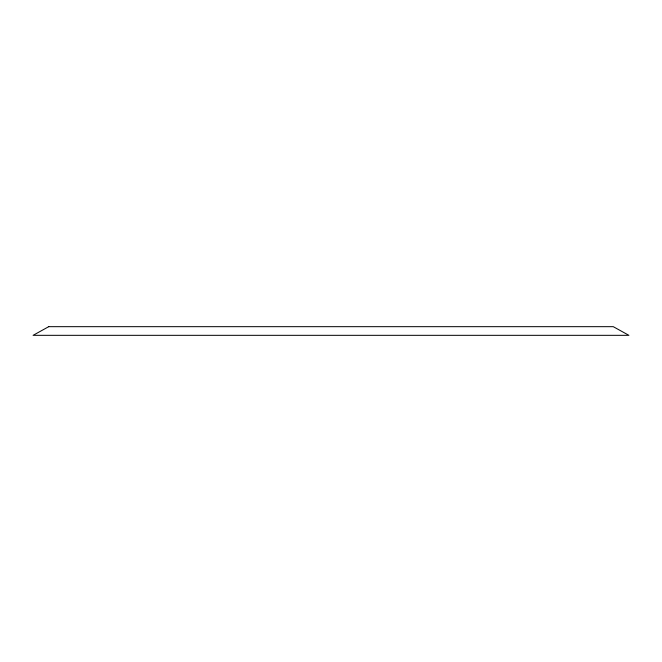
<?xml version="1.0" encoding="UTF-8"?>
<svg xmlns="http://www.w3.org/2000/svg" width="662" height="662" viewBox="0 0 662 662"><rect width="100%" height="100%" fill="white"/><g stroke="black" fill="none" stroke-linecap="round" stroke-linejoin="round"><path stroke-width="0.99" d="M48.731 326.672L33.1 335.328L628.9 335.328L613.269 326.672L48.731 326.672"/></g></svg>
